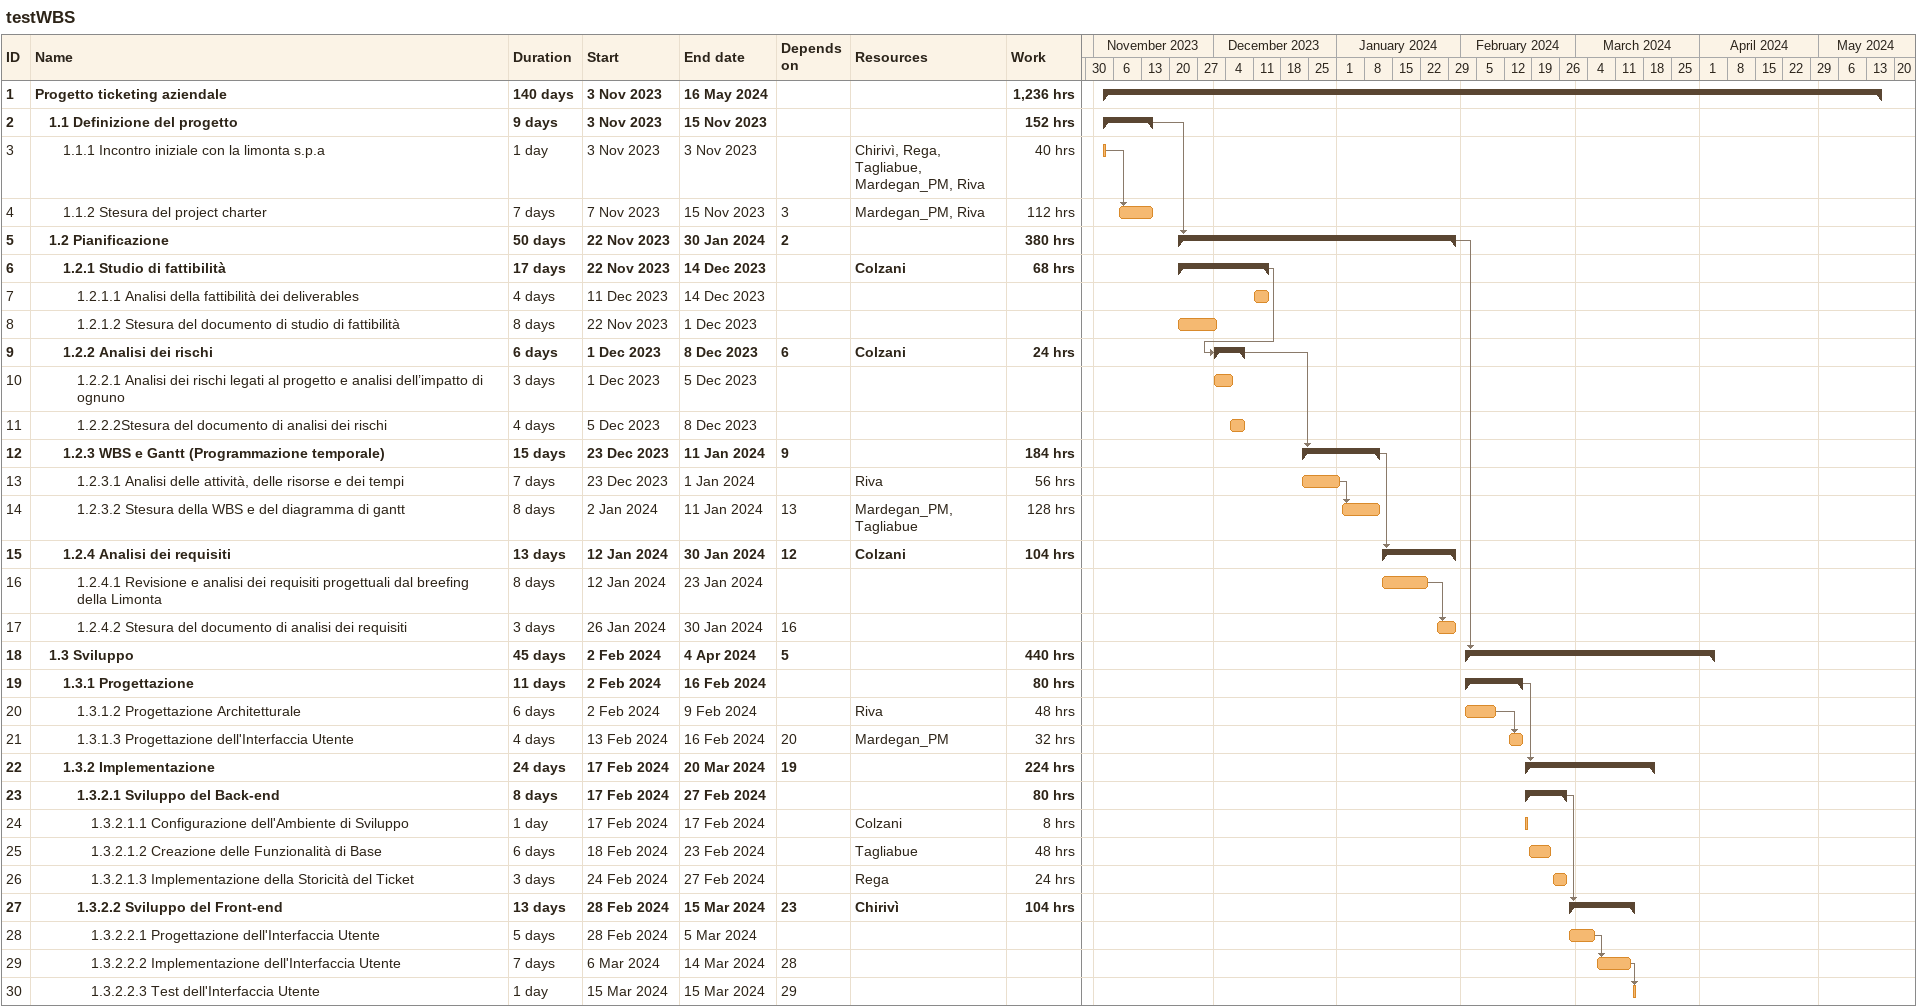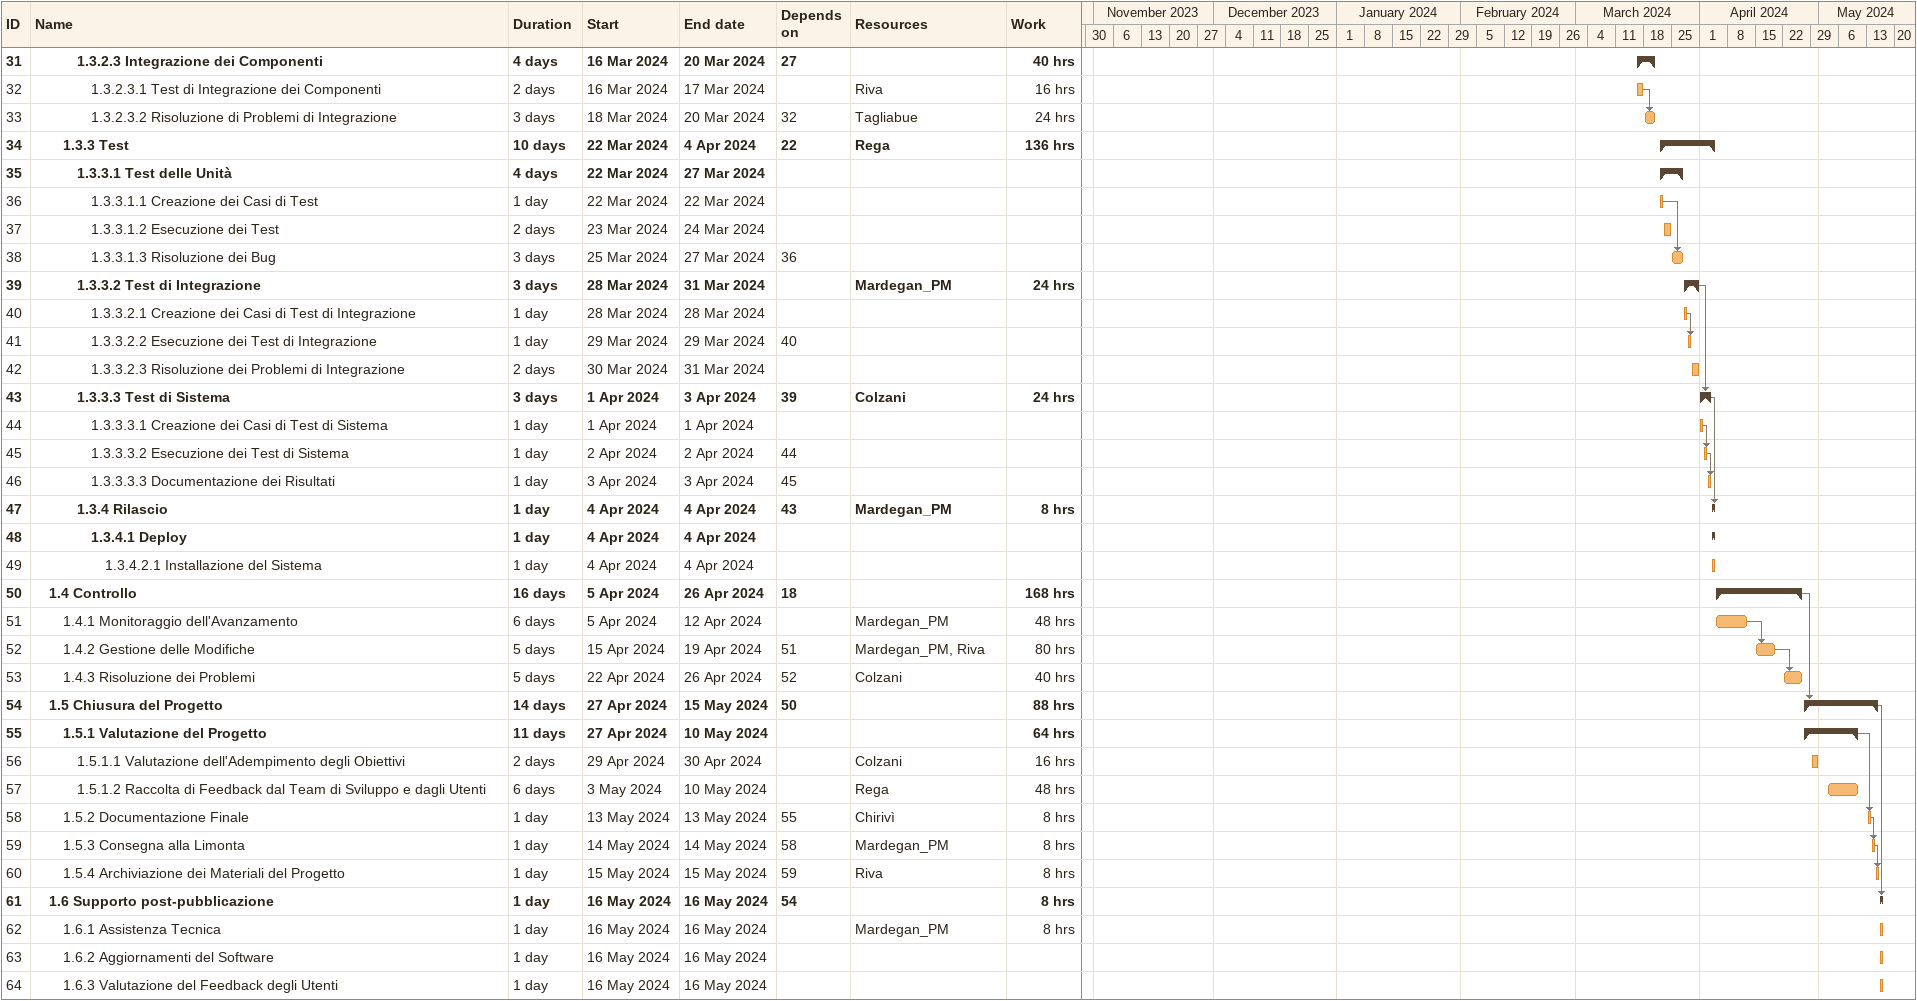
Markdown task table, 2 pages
testWBS

| ID | Level | Task | Duration | Start | Finish | Predecessors | Resources | Work (h) |
|---|---|---|---|---|---|---|---|---|
| 1 | 1 | **Progetto ticketing aziendale** | 140d | 2023-11-03 | 2024-05-16 |  |  | 1236 |
| 2 | 2 | **1.1 Definizione del progetto** | 9d | 2023-11-03 | 2023-11-15 |  |  | 152 |
| 3 | 3 | 1.1.1 Incontro iniziale con la limonta s.p.a | 1d | 2023-11-03 | 2023-11-03 |  | Chirivì, Rega, Tagliabue, Mardegan_PM, Riva | 40 |
| 4 | 3 | 1.1.2 Stesura del project charter | 7d | 2023-11-07 | 2023-11-15 | 3 | Mardegan_PM, Riva | 112 |
| 5 | 2 | **1.2 Pianificazione** | 50d | 2023-11-22 | 2024-01-30 | 2 |  | 380 |
| 6 | 3 | **1.2.1 Studio di fattibilità** | 17d | 2023-11-22 | 2023-12-14 |  | Colzani | 68 |
| 7 | 4 | 1.2.1.1 Analisi della fattibilità dei deliverables | 4d | 2023-12-11 | 2023-12-14 |  |  |  |
| 8 | 4 | 1.2.1.2 Stesura del documento di studio di fattibilità | 8d | 2023-11-22 | 2023-12-01 |  |  |  |
| 9 | 3 | **1.2.2 Analisi dei rischi** | 6d | 2023-12-01 | 2023-12-08 | 6 | Colzani | 24 |
| 10 | 4 | 1.2.2.1 Analisi dei rischi legati al progetto e analisi dell’impatto di ognuno | 3d | 2023-12-01 | 2023-12-05 |  |  |  |
| 11 | 4 | 1.2.2.2Stesura del documento di analisi dei rischi | 4d | 2023-12-05 | 2023-12-08 |  |  |  |
| 12 | 3 | **1.2.3 WBS e Gantt (Programmazione temporale)** | 15d | 2023-12-23 | 2024-01-11 | 9 |  | 184 |
| 13 | 4 | 1.2.3.1 Analisi delle attività, delle risorse e dei tempi | 7d | 2023-12-23 | 2024-01-01 |  | Riva | 56 |
| 14 | 4 | 1.2.3.2 Stesura della WBS e del diagramma di gantt | 8d | 2024-01-02 | 2024-01-11 | 13 | Mardegan_PM, Tagliabue | 128 |
| 15 | 3 | **1.2.4 Analisi dei requisiti** | 13d | 2024-01-12 | 2024-01-30 | 12 | Colzani | 104 |
| 16 | 4 | 1.2.4.1 Revisione e analisi dei requisiti progettuali dal breefing della Limonta | 8d | 2024-01-12 | 2024-01-23 |  |  |  |
| 17 | 4 | 1.2.4.2 Stesura del documento di analisi dei requisiti | 3d | 2024-01-26 | 2024-01-30 | 16 |  |  |
| 18 | 2 | **1.3 Sviluppo** | 45d | 2024-02-02 | 2024-04-04 | 5 |  | 440 |
| 19 | 3 | **1.3.1 Progettazione** | 11d | 2024-02-02 | 2024-02-16 |  |  | 80 |
| 20 | 4 | 1.3.1.2 Progettazione Architetturale | 6d | 2024-02-02 | 2024-02-09 |  | Riva | 48 |
| 21 | 4 | 1.3.1.3 Progettazione dell'Interfaccia Utente | 4d | 2024-02-13 | 2024-02-16 | 20 | Mardegan_PM | 32 |
| 22 | 3 | **1.3.2 Implementazione** | 24d | 2024-02-17 | 2024-03-20 | 19 |  | 224 |
| 23 | 4 | **1.3.2.1 Sviluppo del Back-end** | 8d | 2024-02-17 | 2024-02-27 |  |  | 80 |
| 24 | 5 | 1.3.2.1.1 Configurazione dell'Ambiente di Sviluppo | 1d | 2024-02-17 | 2024-02-17 |  | Colzani | 8 |
| 25 | 5 | 1.3.2.1.2 Creazione delle Funzionalità di Base | 6d | 2024-02-18 | 2024-02-23 |  | Tagliabue | 48 |
| 26 | 5 | 1.3.2.1.3 Implementazione della Storicità del Ticket | 3d | 2024-02-24 | 2024-02-27 |  | Rega | 24 |
| 27 | 4 | **1.3.2.2 Sviluppo del Front-end** | 13d | 2024-02-28 | 2024-03-15 | 23 | Chirivì | 104 |
| 28 | 5 | 1.3.2.2.1 Progettazione dell'Interfaccia Utente | 5d | 2024-02-28 | 2024-03-05 |  |  |  |
| 29 | 5 | 1.3.2.2.2 Implementazione dell'Interfaccia Utente | 7d | 2024-03-06 | 2024-03-14 | 28 |  |  |
| 30 | 5 | 1.3.2.2.3 Test dell'Interfaccia Utente | 1d | 2024-03-15 | 2024-03-15 | 29 |  |  |
| 31 | 4 | **1.3.2.3 Integrazione dei Componenti** | 4d | 2024-03-16 | 2024-03-20 | 27 |  | 40 |
| 32 | 5 | 1.3.2.3.1 Test di Integrazione dei Componenti | 2d | 2024-03-16 | 2024-03-17 |  | Riva | 16 |
| 33 | 5 | 1.3.2.3.2 Risoluzione di Problemi di Integrazione | 3d | 2024-03-18 | 2024-03-20 | 32 | Tagliabue | 24 |
| 34 | 3 | **1.3.3 Test** | 10d | 2024-03-22 | 2024-04-04 | 22 | Rega | 136 |
| 35 | 4 | **1.3.3.1 Test delle Unità** | 4d | 2024-03-22 | 2024-03-27 |  |  |  |
| 36 | 5 | 1.3.3.1.1 Creazione dei Casi di Test | 1d | 2024-03-22 | 2024-03-22 |  |  |  |
| 37 | 5 | 1.3.3.1.2 Esecuzione dei Test | 2d | 2024-03-23 | 2024-03-24 |  |  |  |
| 38 | 5 | 1.3.3.1.3 Risoluzione dei Bug | 3d | 2024-03-25 | 2024-03-27 | 36 |  |  |
| 39 | 4 | **1.3.3.2 Test di Integrazione** | 3d | 2024-03-28 | 2024-03-31 |  | Mardegan_PM | 24 |
| 40 | 5 | 1.3.3.2.1 Creazione dei Casi di Test di Integrazione | 1d | 2024-03-28 | 2024-03-28 |  |  |  |
| 41 | 5 | 1.3.3.2.2 Esecuzione dei Test di Integrazione | 1d | 2024-03-29 | 2024-03-29 | 40 |  |  |
| 42 | 5 | 1.3.3.2.3 Risoluzione dei Problemi di Integrazione | 2d | 2024-03-30 | 2024-03-31 |  |  |  |
| 43 | 4 | **1.3.3.3 Test di Sistema** | 3d | 2024-04-01 | 2024-04-03 | 39 | Colzani | 24 |
| 44 | 5 | 1.3.3.3.1 Creazione dei Casi di Test di Sistema | 1d | 2024-04-01 | 2024-04-01 |  |  |  |
| 45 | 5 | 1.3.3.3.2 Esecuzione dei Test di Sistema | 1d | 2024-04-02 | 2024-04-02 | 44 |  |  |
| 46 | 5 | 1.3.3.3.3 Documentazione dei Risultati | 1d | 2024-04-03 | 2024-04-03 | 45 |  |  |
| 47 | 4 | **1.3.4 Rilascio** | 1d | 2024-04-04 | 2024-04-04 | 43 | Mardegan_PM | 8 |
| 48 | 5 | **1.3.4.1 Deploy** | 1d | 2024-04-04 | 2024-04-04 |  |  |  |
| 49 | 6 | 1.3.4.2.1 Installazione del Sistema | 1d | 2024-04-04 | 2024-04-04 |  |  |  |
| 50 | 2 | **1.4 Controllo** | 16d | 2024-04-05 | 2024-04-26 | 18 |  | 168 |
| 51 | 3 | 1.4.1 Monitoraggio dell'Avanzamento | 6d | 2024-04-05 | 2024-04-12 |  | Mardegan_PM | 48 |
| 52 | 3 | 1.4.2 Gestione delle Modifiche | 5d | 2024-04-15 | 2024-04-19 | 51 | Mardegan_PM, Riva | 80 |
| 53 | 3 | 1.4.3 Risoluzione dei Problemi | 5d | 2024-04-22 | 2024-04-26 | 52 | Colzani | 40 |
| 54 | 2 | **1.5 Chiusura del Progetto** | 14d | 2024-04-27 | 2024-05-15 | 50 |  | 88 |
| 55 | 3 | **1.5.1 Valutazione del Progetto** | 11d | 2024-04-27 | 2024-05-10 |  |  | 64 |
| 56 | 4 | 1.5.1.1 Valutazione dell'Adempimento degli Obiettivi | 2d | 2024-04-29 | 2024-04-30 |  | Colzani | 16 |
| 57 | 4 | 1.5.1.2 Raccolta di Feedback dal Team di Sviluppo e dagli Utenti | 6d | 2024-05-03 | 2024-05-10 |  | Rega | 48 |
| 58 | 3 | 1.5.2 Documentazione Finale | 1d | 2024-05-13 | 2024-05-13 | 55 | Chirivì | 8 |
| 59 | 3 | 1.5.3 Consegna alla Limonta | 1d | 2024-05-14 | 2024-05-14 | 58 | Mardegan_PM | 8 |
| 60 | 3 | 1.5.4 Archiviazione dei Materiali del Progetto | 1d | 2024-05-15 | 2024-05-15 | 59 | Riva | 8 |
| 61 | 2 | **1.6 Supporto post-pubblicazione** | 1d | 2024-05-16 | 2024-05-16 | 54 |  | 8 |
| 62 | 3 | 1.6.1 Assistenza Tecnica | 1d | 2024-05-16 | 2024-05-16 |  | Mardegan_PM | 8 |
| 63 | 3 | 1.6.2 Aggiornamenti del Software | 1d | 2024-05-16 | 2024-05-16 |  |  |  |
| 64 | 3 | 1.6.3 Valutazione del Feedback degli Utenti | 1d | 2024-05-16 | 2024-05-16 |  |  |  |
